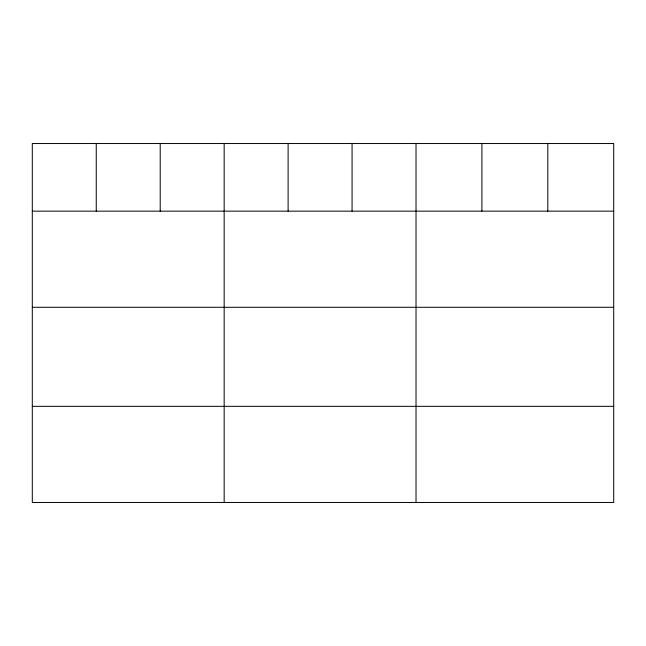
<?xml version="1.0" encoding="UTF-8"?>
<svg xmlns="http://www.w3.org/2000/svg" width="646" height="646" viewBox="0 0 646 646"><rect width="100%" height="100%" fill="white"/><g stroke="black" fill="none" stroke-linecap="round" stroke-linejoin="round"><path stroke-width="0.97" d="M613.7 211.153L613.7 502.467L32.3 502.467L32.3 143.533L613.7 143.533L613.7 211.153L32.3 211.153M32.3 307.286L613.7 307.286M32.3 406.334L613.7 406.334M547.808 143.533L547.808 211.153M481.916 143.533L481.916 211.153M416.024 143.533L416.024 502.467M352.07 143.533L352.07 211.153M288.116 143.533L288.116 211.153M224.162 143.533L224.162 502.467M160.208 143.533L160.208 211.153M96.254 143.533L96.254 211.153"/></g></svg>
